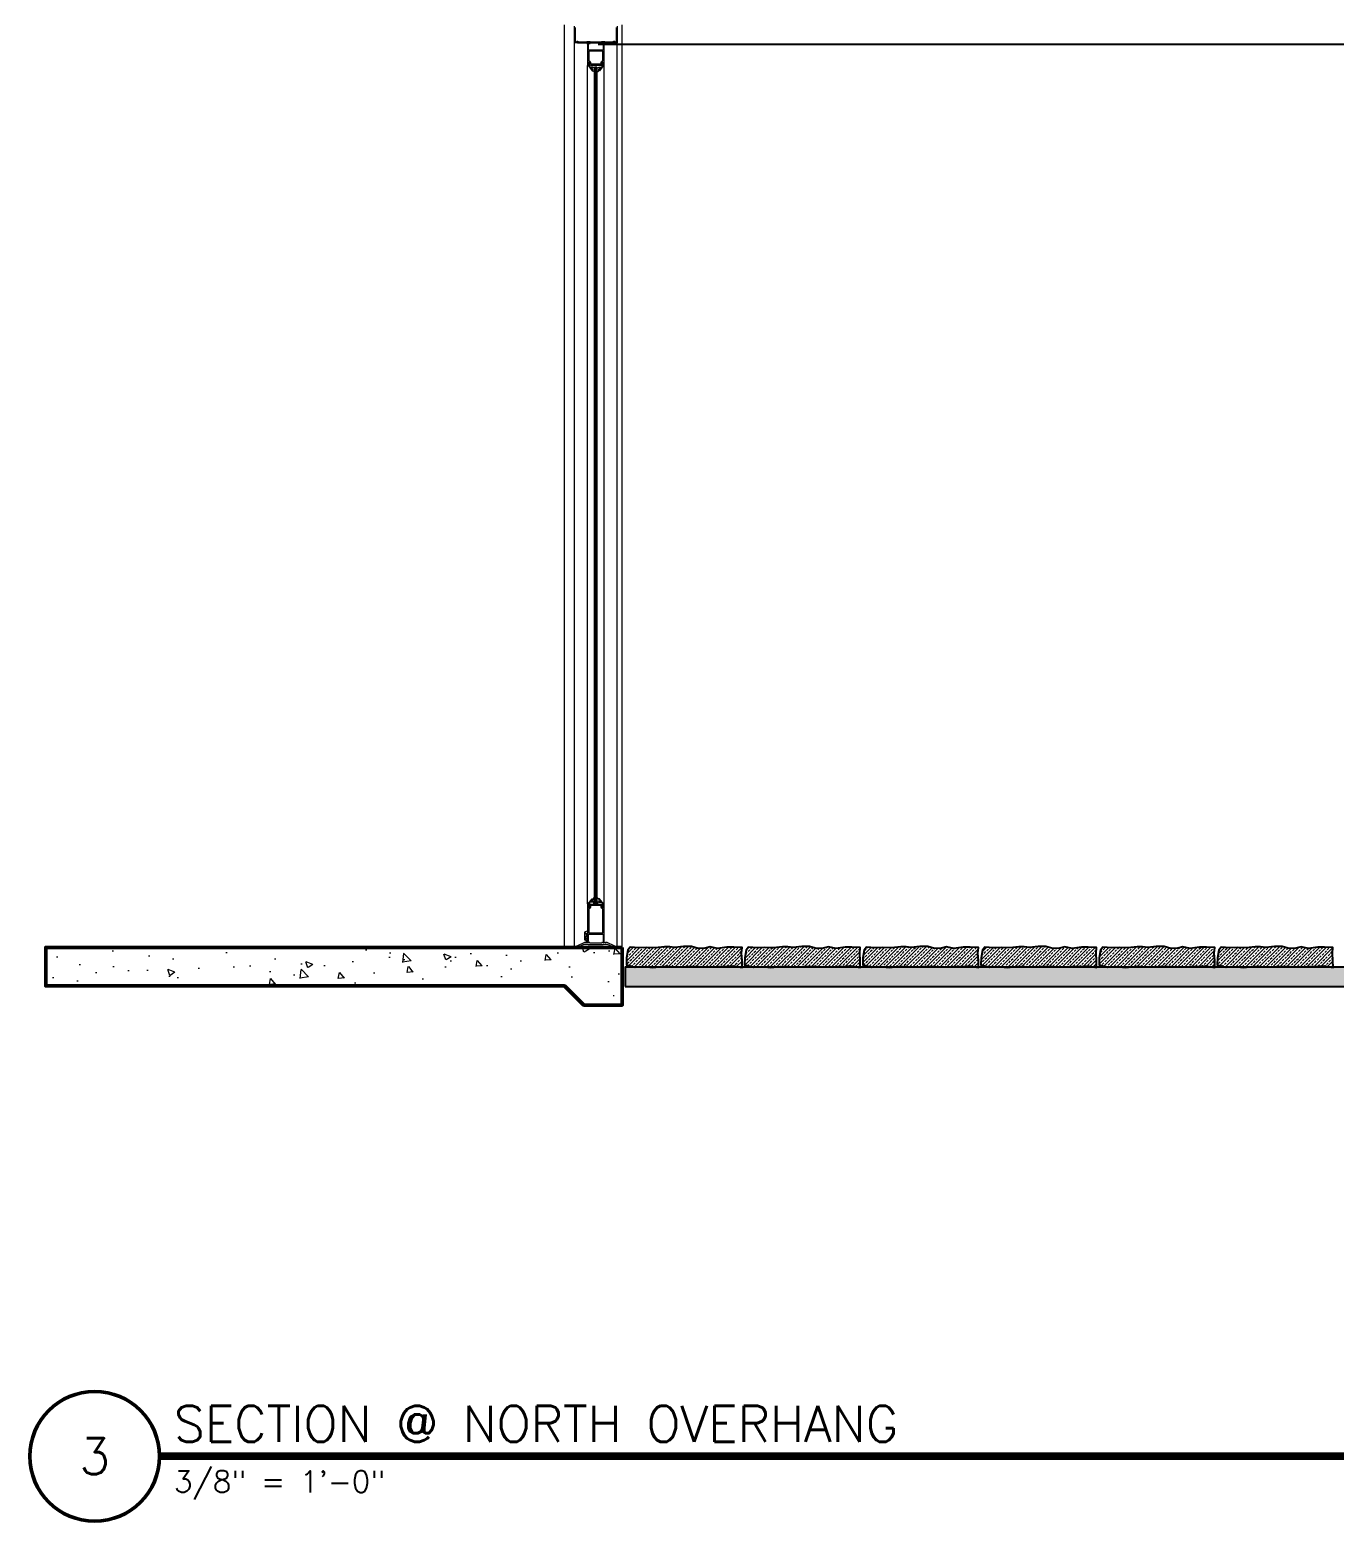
# Model space of a CAD drawing. Header units: inches. Extents: x 3850 to 5846, y -3 to 909.
# Drawn here: x 5573.3 to 5709, y -2.7 to 152.5 of the extents above; entities that cross this region are included whole.
import ezdxf
from ezdxf.enums import TextEntityAlignment as Align

# ---------------------------------------------------------------- set-up
doc = ezdxf.new("R2010")
doc.units = ezdxf.units.IN
doc.header["$LTSCALE"] = 0.5
doc.header["$MEASUREMENT"] = 0
doc.layers.get('0').update_dxf_attribs({"lineweight": 18})
doc.layers.get('Defpoints').update_dxf_attribs({"color": 140, "lineweight": 18})
for name, color, linetype, lineweight in [('A-Anno-Dims', 211, 'Continuous', 18), ('A-Detl-Fine', 90, 'Continuous', 18), ('A-Detl-Medm', 31, 'Continuous', 25), ('A-Detl-Patt', 190, 'Continuous', 18), ('A-Detl-Thin', 150, 'Continuous', 18), ('A-Detl-Wide', 213, 'Continuous', 50), ('G-Anno-Ttlb', 213, 'Continuous', 50)]:
    doc.layers.add(name, color=color, linetype=linetype, lineweight=lineweight)
doc.styles.add('Arch-Dim', font='romans.shx', dxfattribs={"width": 0.75})
doc.styles.add('RomanS', font='romans.shx')
doc.dimstyles.new('Aec-Arch-I-96', dxfattribs={"dimscale": 96, "dimtxt": 0.09375, "dimasz": 0.0625, "dimexe": 0.0625, "dimexo": 0.0625, "dimgap": 0.03125, "dimtad": 1, "dimdec": 4, "dimzin": 3, "dimdsep": 46, "dimlunit": 4, "dimtxsty": 'Arch-Dim', "dimblk": 'ARCHTICK', "dimcen": 0.09375, "dimazin": 2, "dimtfac": 0.75, "dimtdec": 4, "dimtix": 1, "dimtmove": 2, "dimatfit": 2, "dimfxl": 1, "dimtolj": 1, "dimtzin": 0, "dimarcsym": 0})

# ---------------------------------------------------------------- blocks, each defined once
blk = doc.blocks.new('*U69')
at = {"layer": 'A-Detl-Patt'}
h = blk.add_hatch(dxfattribs=at)
h.set_pattern_fill('CONCRETE_C', color=256, style=0)
h.set_pattern_definition([(50, (0, 0), (7.1726, -0.6275), [0.75, -8.25]), (355, (0, 0), (-1.3875, 7.5219), [0.6, -6.6]), (100.451, (0.598, -0.052), (5.7851, 6.8944), [0.6374, -7.0114]), (46.184, (0, 2), (10.6724, -1.6552), [1.125, -12.375]), (96.636, (0.889, 1.862), (9.3466, 9.7412), [0.9561, -10.5171]), (351.184, (0, 2), (9.3466, 9.7412), [0.9, -9.9]), (21, (1, 1.5), (5.96907, -4.0262), [0.75, -8.25]), (326, (1, 1.5), (2.43315, 7.2515), [0.6, -6.6]), (71.451, (1.4974, 1.1645), (8.4022, 3.2253), [0.6374, -7.0114]), (37.5, (0, 0), (0.1216, 3.32894), [0, -6.52, 0, -6.7, 0, -6.625]), (7.5, (0, 0), (2.6307, 3.94412), [0, -3.82, 0, -6.37, 0, -2.525]), (327.5, (-2.23, 0), (5.33822, -0.22555), [0, -2.5, 0, -7.8, 0, -10.35]), (317.5, (-3.23, 0), (5.83186, 1.00105), [0, -3.25, 0, -5.18, 0, -7.35])])
h.paths.add_polyline_path([(0, 0), (0, -6), (4, -6), (6, -4), (60, -4), (60, 0)])
at = {"layer": 'A-Detl-Wide'}
blk.add_lwpolyline([(0, 0), (0, -6), (4, -6), (6, -4), (60, -4), (60, 0)], close=True, dxfattribs=at)
blk = doc.blocks.new('*U70')
at = {"layer": 'A-Detl-Patt'}
h = blk.add_hatch(dxfattribs=at)
h.set_pattern_fill('ANSI33', color=256, scale=2, style=0)
h.paths.add_polyline_path([(0.85, -0.06), (1.71, 0.04), (2.68, -0.07), (3.59, 0.01), (4.49, 0.01), (5.45, -0.02), (6.07, 0.04), (6.74, 0.02), (7.26, 0.07), (7.81, -0.02), (8.78, -0.01), (9.39, 0.02), (10.07, 0.02), (11.01, 0.1), (11.98, -0.08), (11.97, 0.65), (11.92, 1.42), (11.97, 2), (11.11, 2.04), (10.39, 2.02), (9.42, 1.91), (8.66, 2.07), (8.12, 1.93), (7.41, 1.91), (6.7, 2.1), (5.88, 2.1), (4.99, 1.99), (4.45, 2.07), (3.89, 2.06), (2.93, 1.98), (2.03, 2), (1.23, 1.98), (0.33, 2.04), (0.09, 1.71), (-0.05, 0.92), (-0.07, 0.18)])
at = {"color": 0, "linetype": 'ByBlock'}
blk.add_lwpolyline([(0.85, -0.06), (1.71, 0.04), (2.68, -0.07), (3.59, 0.01), (4.49, 0.01), (5.45, -0.02), (6.07, 0.04), (6.74, 0.02), (7.26, 0.07), (7.81, -0.02), (8.78, -0.01), (9.39, 0.02), (10.07, 0.02), (11.01, 0.1), (11.98, -0.08), (11.97, 0.65), (11.92, 1.42), (11.97, 2), (11.11, 2.04), (10.39, 2.02), (9.42, 1.91), (8.66, 2.07), (8.12, 1.93), (7.41, 1.91), (6.7, 2.1), (5.88, 2.1), (4.99, 1.99), (4.45, 2.07), (3.89, 2.06), (2.93, 1.98), (2.03, 2), (1.23, 1.98), (0.33, 2.04), (0.09, 1.71), (-0.05, 0.92), (-0.07, 0.18)], close=True, dxfattribs=at)
blk = doc.blocks.new('_ArchTick')
at = {"color": 0, "linetype": 'ByBlock', "const_width": 0.15}
blk.add_lwpolyline([(-0.5, -0.5), (0.5, 0.5)], dxfattribs=at)
blk = doc.blocks.new('*D236')
at = {"layer": 'A-Anno-Dims', "color": 0, "lineweight": -2, "transparency": 16777216}
for p, q in [((5636.92, 249), (5796.92, 249)), ((5794.92, 57), (5794.92, 249)), ((5748.92, 57), (5796.92, 57))]:
    blk.add_line(p, q, dxfattribs=at)
at = {"layer": 'Defpoints', "color": 0, "transparency": 16777216}
for p in [(5634.92, 249), (5794.92, 249), (5746.92, 57)]:
    blk.add_point(p, dxfattribs=at)
at = {"layer": 'A-Anno-Dims', "color": 0, "lineweight": -2, "transparency": 16777216, "xscale": 2, "yscale": 2, "zscale": 2}
for p, rotation in [((5794.92, 249), 90), ((5794.92, 57), 270)]:
    blk.add_blockref('_ArchTick', p, dxfattribs=dict(at, rotation=rotation))
at = {"layer": 'A-Anno-Dims', "color": 0, "transparency": 16777216, "insert": (5792.13, 153), "char_height": 3, "attachment_point": 5, "rotation": 90, "style": 'Arch-Dim'}
blk.add_mtext('\\A1;16\'-0"', dxfattribs=at)
blk = doc.blocks.new('*D270')
at = {"layer": 'A-Detl-Wide', "color": 0, "lineweight": -2, "transparency": 16777216}
for p, q in [((5782.92, 155.5), (5782.92, 157.5)), ((5632.92, 155.5), (5784.92, 155.5)), ((5782.92, 155.5), (5782.92, 151)), ((5632.4, 151), (5784.92, 151)), ((5782.92, 151), (5782.92, 149))]:
    blk.add_line(p, q, dxfattribs=at)
at = {"layer": 'Defpoints', "color": 0, "transparency": 16777216}
for p in [(5630.92, 155.5), (5630.4, 151), (5782.92, 151)]:
    blk.add_point(p, dxfattribs=at)
at = {"layer": 'A-Detl-Wide', "color": 0, "lineweight": -2, "transparency": 16777216, "xscale": 2, "yscale": 2, "zscale": 2}
for p, rotation in [((5782.92, 155.5), 270), ((5782.92, 151), 90)]:
    blk.add_blockref('_ArchTick', p, dxfattribs=dict(at, rotation=rotation))
at = {"layer": 'A-Detl-Wide', "color": 0, "transparency": 16777216, "insert": (5779.3, 153.25), "char_height": 3, "attachment_point": 5, "rotation": 90, "style": 'Arch-Dim'}
blk.add_mtext('\\A1;4{\\H0.750000x;\\S1/2;}"', dxfattribs=at)
blk = doc.blocks.new('*D271')
at = {"layer": 'A-Detl-Wide', "color": 0, "lineweight": -2, "transparency": 16777216}
for p, q in [((5632.4, 151), (5784.92, 151)), ((5782.92, 151), (5782.92, 57)), ((5772.92, 57), (5784.92, 57))]:
    blk.add_line(p, q, dxfattribs=at)
at = {"layer": 'Defpoints', "color": 0, "transparency": 16777216}
for p in [(5630.4, 151), (5770.92, 57), (5782.92, 57)]:
    blk.add_point(p, dxfattribs=at)
at = {"layer": 'A-Detl-Wide', "color": 0, "lineweight": -2, "transparency": 16777216, "xscale": 2, "yscale": 2, "zscale": 2}
for p, rotation in [((5782.92, 151), 90), ((5782.92, 57), 270)]:
    blk.add_blockref('_ArchTick', p, dxfattribs=dict(at, rotation=rotation))
at = {"layer": 'A-Detl-Wide', "color": 0, "transparency": 16777216, "insert": (5780.13, 104), "char_height": 3, "attachment_point": 5, "rotation": 90, "style": 'Arch-Dim'}
blk.add_mtext('\\A1;7\'-10"', dxfattribs=at)
blk = doc.blocks.new('Anno_Title_A1')
at = {"color": 0, "linetype": 'ByBlock', "lineweight": -2}
blk.add_circle((0, 0), 2.25, dxfattribs=at)
blk.add_circle((0, 0), 2.25, dxfattribs=at)
at = {"color": 0, "linetype": 'ByBlock', "lineweight": -2, "style": 'RomanS'}
blk.add_attdef('NUMBER', text='', height=1.25, dxfattribs=at).set_placement((0, 0), align=Align.MIDDLE)
blk = doc.blocks.new('Anno_Title_T1')
at = {"color": 0, "linetype": 'ByBlock', "lineweight": -2, "style": 'RomanS'}
blk.add_attdef('TITLE', (2.75, 0.5), '', height=1.25, dxfattribs=at)
blk.add_attdef('SCALE', text='', height=0.75, dxfattribs=at).set_placement((2.75, -0.5), align=Align.TOP_LEFT)

msp = doc.modelspace()

# ---------------------------------------------------------------- hatches: boundary and pattern name
at = {"layer": 'A-Detl-Patt'}
h = msp.add_hatch(dxfattribs=at)
h.set_pattern_fill('GENERAL_STIPPLE', color=256, style=0)
h.set_pattern_definition([(0, (5635.2685, 54.9645), (0, 1), [0, -1]), (0, (5635.5885, 54.9845), (0, 1), [0, -1]), (0, (5635.4085, 55.2045), (0, 1), [0, -1]), (0, (5635.6285, 55.3645), (0, 1), [0, -1]), (0, (5635.3685, 55.4245), (0, 1), [0, -1]), (0, (5635.4485, 55.6645), (0, 1), [0, -1]), (0, (5635.3085, 55.8445), (0, 1), [0, -1]), (0, (5635.6285, 55.8245), (0, 1), [0, -1]), (0, (5635.8685, 55.8645), (0, 1), [0, -1]), (0, (5635.9885, 55.6245), (0, 1), [0, -1]), (0, (5636.1885, 55.6045), (0, 1), [0, -1]), (0, (5636.1885, 55.2445), (0, 1), [0, -1]), (0, (5636.0085, 55.1245), (0, 1), [0, -1]), (0, (5635.7285, 55.1845), (0, 1), [0, -1]), (0, (5635.9085, 55.3645), (0, 1), [0, -1]), (0, (5635.7285, 55.5445), (0, 1), [0, -1]), (0, (5636.1485, 54.9845), (0, 1), [0, -1])])
h.paths.add_polyline_path([(5635.22852, 52.94455), (5770.38903, 52.94455), (5770.38903, 54.94455), (5635.22852, 54.94455)])

# ---------------------------------------------------------------- linework, layer by layer
at = {"layer": 'A-Detl-Fine'}
for p, q in [((5631.27967, 151.19498), (5631.54967, 151.19498)), ((5631.27967, 151.15998), (5631.27967, 151.19498)), ((5631.27967, 151.15998), (5631.54967, 151.15998)), ((5631.30623, 151.00718), (5631.31304, 151.10462)), ((5631.31578, 151.14382), (5631.31691, 151.15998)), ((5631.33335, 151.00718), (5631.34136, 151.15998)), ((5631.36042, 151.00718), (5631.36576, 151.15998)), ((5631.38764, 151.00718), (5631.39031, 151.15998)), ((5631.41467, 151.00718), (5631.41467, 151.15998)), ((5631.43902, 151.15998), (5631.44169, 151.00718)), ((5631.46339, 151.15998), (5631.46873, 151.00718)), ((5631.48779, 151.15998), (5631.4958, 151.00718)), ((5631.51224, 151.15998), (5631.51338, 151.14368)), ((5631.5161, 151.10473), (5631.52292, 151.00718)), ((5631.54967, 151.15998), (5631.54967, 151.19498)), ((5632.79067, 151.19498), (5633.06067, 151.19498)), ((5632.79067, 151.15998), (5632.79067, 151.19498)), ((5632.79067, 151.15998), (5633.06067, 151.15998)), ((5632.81723, 151.00718), (5632.82404, 151.10462)), ((5632.82678, 151.14382), (5632.82791, 151.15998)), ((5632.84435, 151.00718), (5632.85236, 151.15998)), ((5632.87142, 151.00718), (5632.87676, 151.15998)), ((5632.89864, 151.00718), (5632.90131, 151.15998)), ((5632.92567, 151.00718), (5632.92567, 151.15998)), ((5632.95002, 151.15998), (5632.95269, 151.00718)), ((5632.97439, 151.15998), (5632.97973, 151.00718)), ((5632.99879, 151.15998), (5633.0068, 151.00718)), ((5633.02324, 151.15998), (5633.02438, 151.14368)), ((5633.0271, 151.10473), (5633.03392, 151.00718)), ((5633.06067, 151.15998), (5633.06067, 151.19498)), ((5631.30817, 61.54203), (5631.30817, 148.76353)), ((5633.03217, 61.54352), (5633.03217, 148.76353)), ((5631.98267, 61.72952), (5632.35767, 61.72952)), ((5631.98267, 61.47952), (5631.98267, 61.72952)), ((5632.35479, 61.72682), (5631.98506, 61.48507)), ((5631.98743, 61.72682), (5632.35479, 61.48507)), ((5632.35767, 61.72952), (5632.35767, 61.47952))]:
    msp.add_line(p, q, dxfattribs=at)
at = {"layer": 'A-Detl-Fine', "linetype": 'Continuous'}
for p, q in [((5631.85735, 148.23408), (5631.93508, 148.19747)), ((5631.85735, 148.23408), (5631.93508, 148.19747)), ((5631.95611, 148.56009), (5631.85767, 148.56009)), ((5631.93508, 148.19747), (5631.99983, 148.14072)), ((5631.93508, 148.19747), (5632.04517, 148.10098)), ((5631.95611, 148.56009), (5632.001, 148.54791)), ((5631.95611, 148.56009), (5632.001, 148.54791)), ((5632.001, 148.54791), (5632.03298, 148.51593)), ((5632.001, 148.54791), (5632.03298, 148.51593)), ((5632.03298, 148.51593), (5632.04516, 148.47105)), ((5632.03298, 148.51593), (5632.04516, 148.47105)), ((5632.29517, 148.47105), (5632.30736, 148.51593)), ((5632.29517, 148.47105), (5632.30736, 148.51593)), ((5632.29517, 148.09985), (5632.40556, 148.19747)), ((5632.30736, 148.51593), (5632.33933, 148.54791)), ((5632.30736, 148.51593), (5632.33933, 148.54791)), ((5632.33933, 148.54791), (5632.38422, 148.56009)), ((5632.33933, 148.54791), (5632.38422, 148.56009)), ((5632.34139, 148.14072), (5632.40556, 148.19747)), ((5632.38422, 148.56009), (5632.48267, 148.56009)), ((5632.40556, 148.19747), (5632.48298, 148.23408)), ((5632.40556, 148.19747), (5632.48298, 148.23408))]:
    msp.add_line(p, q, dxfattribs=at)
at = {"layer": 'A-Detl-Fine'}
for points in [[(5632.04517, 61.83682, -0.414213716), (5631.95612, 61.74777), (5631.85767, 61.74777)], [(5632.29517, 61.83682, 0.414213716), (5632.38422, 61.74777), (5632.48267, 61.74777)]]:
    msp.add_lwpolyline(points, format="xyb", dxfattribs=at)
msp.add_lwpolyline([(5631.12371, 57.77552), (5631.04371, 57.77552), (5631.04371, 58.09552), (5631.09271, 58.09552), (5631.09271, 58.05052), (5631.15771, 58.05052), (5631.15771, 58.09752), (5631.20771, 58.15852), (5631.20771, 58.38952), (5631.15771, 58.45052), (5631.15771, 58.49752), (5631.09271, 58.49752), (5631.09271, 58.45252), (5631.04371, 58.45252), (5631.04371, 58.61252), (5631.04671, 58.63252), (5631.05671, 58.64952), (5631.07071, 58.66352), (5631.08971, 58.67252), (5631.29371, 58.72752), (5631.29371, 57.77552), (5631.21371, 57.77552), (5631.29471, 57.56652), (5631.29671, 57.55552), (5631.28971, 57.53652), (5631.27471, 57.52752), (5631.25671, 57.52852), (5631.24271, 57.54252), (5631.12371, 57.77552), (5631.12371, 57.79752), (5631.10371, 57.79752), (5631.10371, 57.93252), (5631.23371, 57.93252), (5631.23371, 57.79752), (5631.21371, 57.79752), (5631.21371, 57.77552)], dxfattribs=at)
msp.add_lwpolyline([(5631.04371, 58.09852), (5631.04371, 58.44952), (5631.09671, 58.44952), (5631.09671, 58.49552), (5631.15271, 58.49552), (5631.15271, 58.05252), (5631.09671, 58.05252), (5631.09671, 58.09852)], close=True, dxfattribs=at)
for centre, start, end in [((5631.76673, 62.36474), 287.3296553, 335.8014888), ((5632.5736, 62.36474), 204.1985112, 252.6703447)]:
    msp.add_arc(centre, 0.30526, start, end, dxfattribs=at)
at = {"layer": 'A-Detl-Medm', "linetype": 'Continuous'}
for p, q in [((5632.04517, 148.57603), (5632.04517, 61.72952)), ((5632.29517, 148.57603), (5632.04517, 148.57603)), ((5632.29517, 61.72952), (5632.29517, 148.57603))]:
    msp.add_line(p, q, dxfattribs=at)
at = {"layer": 'A-Detl-Medm'}
msp.add_lwpolyline([(5635.22852, 52.94455), (5770.38903, 52.94455), (5770.38903, 54.94455), (5635.22852, 54.94455)], close=True, dxfattribs=at)
at = {"layer": 'A-Detl-Thin'}
for p, q in [((5628.91985, 56.99998), (5628.91982, 152.99952)), ((5634.91991, 56.99998), (5634.9199, 152.99952)), ((5629.94417, 56.99998), (5629.94417, 151.12498)), ((5631.30817, 151.01353), (5631.30817, 148.76353)), ((5631.42017, 151.01353), (5631.30817, 151.01353)), ((5631.42017, 150.38853), (5631.42017, 151.01353)), ((5632.92017, 151.01353), (5632.92017, 150.38853)), ((5633.03217, 151.01353), (5632.92017, 151.01353)), ((5633.03217, 148.76353), (5633.03217, 151.01353)), ((5634.39617, 56.99998), (5634.39617, 151.12498)), ((5631.38817, 148.81353), (5631.40441, 149.13753)), ((5631.40441, 149.13753), (5631.49817, 149.13753)), ((5632.92017, 150.38853), (5631.42017, 150.38853)), ((5631.49817, 149.13753), (5631.49817, 148.95103)), ((5632.84217, 148.95103), (5632.84217, 149.13753)), ((5632.84217, 149.13753), (5632.93591, 149.13753)), ((5632.93591, 149.13753), (5632.95217, 148.81353)), ((5631.30817, 148.76353), (5631.42017, 148.76353)), ((5631.42017, 148.81353), (5631.38817, 148.81353)), ((5631.42017, 148.76353), (5631.42017, 148.81353)), ((5631.51523, 148.88791), (5631.49817, 148.95101)), ((5631.5601, 148.84306), (5631.51523, 148.88791)), ((5631.62321, 148.82604), (5631.5601, 148.84306)), ((5631.62317, 148.82603), (5632.71717, 148.82603)), ((5632.78029, 148.84309), (5632.71721, 148.82604)), ((5632.82513, 148.88795), (5632.78029, 148.84309)), ((5632.84216, 148.95103), (5632.82513, 148.88795)), ((5632.92017, 148.81353), (5632.92017, 148.76353)), ((5632.95217, 148.81353), (5632.92017, 148.81353)), ((5632.92017, 148.76353), (5633.03217, 148.76353))]:
    msp.add_line(p, q, dxfattribs=at)
for points in [[(5630.02417, 152.74998), (5630.02417, 151.20498), (5630.15358, 151.20498), (5630.18932, 151.30298), (5630.31135, 151.30298), (5630.31135, 151.26698), (5630.26185, 151.26698), (5630.23261, 151.18682), (5630.27217, 151.17239), (5630.27217, 151.14098, -0.414213562), (5630.25617, 151.12498), (5629.94417, 151.12498), (5629.94417, 152.87498)], [(5634.39617, 152.87498), (5634.39617, 151.12498), (5634.08417, 151.12498, -0.414213562), (5634.06817, 151.14098), (5634.06817, 151.17239), (5634.10773, 151.18682), (5634.07849, 151.26698), (5634.02899, 151.26698), (5634.02899, 151.30298), (5634.15101, 151.30298), (5634.18676, 151.20498), (5634.31617, 151.20498), (5634.31617, 152.74998)], [(5632.84216, 61.35452, 0.379344775), (5632.71717, 61.47952), (5631.62315, 61.47951, 0.412546738), (5631.49817, 61.35452), (5631.49817, 61.16802), (5631.40441, 61.16802), (5631.38817, 61.49202), (5631.42017, 61.49202), (5631.42017, 61.54202), (5631.30817, 61.54202), (5631.30817, 57.66702), (5631.42017, 57.66702), (5631.42017, 58.38577), (5632.92017, 58.38577), (5632.92017, 57.66702), (5633.03217, 57.66702), (5633.03217, 61.54202), (5632.92017, 61.54202), (5632.92017, 61.49202), (5632.95217, 61.49202), (5632.93591, 61.16802), (5632.84217, 61.16802), (5632.84217, 61.35452)]]:
    msp.add_lwpolyline(points, format="xyb", dxfattribs=at)
for points in [[(5634.10767, 151.18698), (5634.10767, 151.18698), (5634.10767, 151.18698), (5634.07236, 151.24813, 0.767326988), (5634.02067, 151.23428), (5634.02067, 151.20498), (5633.12241, 151.20498, 0.298216627), (5633.05367, 151.24998), (5632.79767, 151.24998, 0.298216627), (5632.72893, 151.20498), (5631.61141, 151.20498, 0.298216627), (5631.54267, 151.24998), (5631.28667, 151.24998, 0.298216627), (5631.21793, 151.20498), (5630.31967, 151.20498), (5630.31967, 151.23428, 0.767326988), (5630.26797, 151.24813), (5630.23267, 151.18698), (5630.23267, 151.18698), (5630.27267, 151.17239), (5630.27267, 151.12498), (5631.30967, 151.12498, 1), (5631.30967, 151.15498), (5631.28667, 151.15498, -1), (5631.28667, 151.19498), (5631.54267, 151.19498, -1), (5631.54267, 151.15498), (5631.51967, 151.15498, 1), (5631.51967, 151.12498), (5632.82067, 151.12498, 1), (5632.82067, 151.15498), (5632.79767, 151.15498, -1), (5632.79767, 151.19498), (5633.05367, 151.19498, -1), (5633.05367, 151.15498), (5633.03067, 151.15498, 1), (5633.03067, 151.12498), (5634.06767, 151.12498), (5634.06767, 151.17239)], [(5631.39954, 57.51133, -1), (5631.33554, 57.51133), (5631.18154, 57.51133, -1), (5631.11754, 57.51133), (5630.98066, 57.51133), (5630.17903, 57.14245, 0.292847093), (5630.16041, 57.11338), (5630.16041, 57.01133), (5630.44241, 57.01133), (5630.44241, 57.0716, -0.292847093), (5630.47849, 57.12792), (5630.96833, 57.35333), (5631.37941, 57.35333), (5631.37941, 57.32333), (5632.94041, 57.32333), (5632.94041, 57.35333), (5633.35248, 57.35333), (5633.84232, 57.12792, -0.292847093), (5633.87841, 57.0716), (5633.87841, 57.01133), (5634.16041, 57.01133), (5634.16041, 57.11338, 0.292847093), (5634.14178, 57.14245), (5633.34015, 57.51133), (5633.20328, 57.51133, -1), (5633.13928, 57.51133), (5632.98528, 57.51133, -1), (5632.92128, 57.51133), (5632.78541, 57.51133), (5632.78541, 57.46133), (5631.53541, 57.46133), (5631.53541, 57.51133)]]:
    msp.add_lwpolyline(points, format="xyb", close=True, dxfattribs=at)
for points in [[(5631.36004, 148.76353), (5631.79967, 148.23353), (5631.85767, 148.23353), (5631.85767, 148.40253), (5631.81767, 148.40253), (5631.81767, 148.33027), (5631.79421, 148.33027), (5631.65769, 148.49296), (5631.68221, 148.54553), (5631.81767, 148.54553), (5631.81767, 148.48653), (5631.85767, 148.48653), (5631.85767, 148.60453), (5631.56407, 148.60453), (5631.49817, 148.68307), (5631.49817, 149.11953), (5631.44617, 149.11953), (5631.39717, 148.84753), (5631.39717, 148.82753), (5631.42017, 148.82753), (5631.42017, 148.76353)], [(5631.43317, 150.26353), (5631.43317, 149.26253), (5631.48217, 149.26253), (5631.48217, 149.26252), (5631.54526, 149.24548), (5631.59012, 149.20063), (5631.60716, 149.13753), (5631.60717, 149.13753), (5631.60717, 148.95103), (5632.73317, 148.95103), (5632.73317, 149.13753), (5632.73317, 149.13749), (5632.75019, 149.2006), (5632.79504, 149.24547), (5632.85815, 149.26252), (5632.85817, 149.26253), (5632.90717, 149.26253), (5632.90717, 150.26353), (5632.48267, 150.26353)], [(5632.98029, 148.76353), (5632.54067, 148.23353), (5632.48267, 148.23353), (5632.48267, 148.40253), (5632.52267, 148.40253), (5632.52267, 148.33027), (5632.54613, 148.33027), (5632.68264, 148.49296), (5632.65813, 148.54553), (5632.52267, 148.54553), (5632.52267, 148.48653), (5632.48267, 148.48653), (5632.48267, 148.60453), (5632.77626, 148.60453), (5632.84217, 148.68307), (5632.84217, 149.11953), (5632.89417, 149.11953), (5632.94317, 148.84753), (5632.94317, 148.82753), (5632.92017, 148.82753), (5632.92017, 148.76353)], [(5631.36005, 61.54434), (5631.79967, 62.07434), (5631.85767, 62.07434), (5631.85767, 61.90534), (5631.81767, 61.90534), (5631.81767, 61.9776), (5631.79421, 61.9776), (5631.65769, 61.8149), (5631.68221, 61.76234), (5631.81767, 61.76234), (5631.81767, 61.82134), (5631.85767, 61.82134), (5631.85767, 61.70334), (5631.56407, 61.70334), (5631.49817, 61.62479), (5631.49817, 61.18834), (5631.44617, 61.18834), (5631.39717, 61.46034), (5631.39717, 61.48034), (5631.42017, 61.48034), (5631.42017, 61.54434)], [(5632.98029, 61.54434), (5632.54067, 62.07434), (5632.48267, 62.07434), (5632.48267, 61.90534), (5632.52267, 61.90534), (5632.52267, 61.9776), (5632.54613, 61.9776), (5632.68264, 61.8149), (5632.65813, 61.76234), (5632.52267, 61.76234), (5632.52267, 61.82134), (5632.48267, 61.82134), (5632.48267, 61.70334), (5632.77626, 61.70334), (5632.84217, 61.62479), (5632.84217, 61.18834), (5632.89417, 61.18834), (5632.94317, 61.46034), (5632.94317, 61.48034), (5632.92017, 61.48034), (5632.92017, 61.54434)], [(5632.73317, 61.168), (5632.73317, 61.16802), (5632.73317, 61.35452), (5631.60717, 61.35452), (5631.60717, 61.16802), (5631.60716, 61.16802), (5631.59013, 61.10493), (5631.54529, 61.06008), (5631.48221, 61.04303), (5631.48217, 61.04302), (5631.43317, 61.04302), (5631.43317, 58.51077), (5632.90717, 58.51077), (5632.90717, 61.04302), (5632.85817, 61.04302), (5632.85821, 61.04303), (5632.7951, 61.06005), (5632.75023, 61.10489)]]:
    msp.add_lwpolyline(points, close=True, dxfattribs=at)
at = {"layer": 'G-Anno-Ttlb'}
msp.add_lwpolyline([(5586.76336, 4.055, 0.8, 0.8, 0), (5838.83584, 4.055, 0.8, 0.8, 0)], format="xyseb", dxfattribs=at)

# ---------------------------------------------------------------- block references
at = {"layer": 'A-Detl-Medm'}
for p in [(5635.41991, 54.99998), (5647.71969, 54.99998), (5660.01947, 54.99998), (5672.31925, 54.99998), (5684.61903, 54.99998), (5696.9188, 54.99998)]:
    msp.add_blockref('*U70', p, dxfattribs=at)
at = {"layer": 'A-Detl-Wide', "xscale": -1}
msp.add_blockref('*U69', (5634.91991, 56.99998), dxfattribs=at)
at = {"layer": 'G-Anno-Ttlb'}
ref = msp.add_blockref('Anno_Title_A1', (5580.01336, 4.055), dxfattribs=dict(at, xscale=3, yscale=3, zscale=3))
ref.add_attrib('NUMBER', '3', dxfattribs={"layer": '0', "color": 0, "linetype": 'ByBlock', "lineweight": -2, "height": 3.75, "style": 'Arch-Dim'}).set_placement((5580.01336, 4.055), align=Align.MIDDLE)
ref = msp.add_blockref('Anno_Title_T1', (5580.01336, 4.055), dxfattribs=dict(at, xscale=3, yscale=3, zscale=3))
ref.add_attrib('SCALE', '3/8" = 1\'-0"', dxfattribs={"layer": '0', "color": 0, "linetype": 'ByBlock', "lineweight": -2, "height": 2.25, "style": 'Arch-Dim'}).set_placement((5588.26336, 2.555), align=Align.TOP_LEFT)
ref.add_attrib('TITLE', 'SECTION @ NORTH OVERHANG', (5588.26336, 5.555), dxfattribs={"layer": '0', "color": 0, "linetype": 'ByBlock', "lineweight": -2, "height": 3.75, "style": 'Arch-Dim'})

# ---------------------------------------------------------------- dimensions: what is measured, and where the dimension line sits
at = {"layer": 'A-Anno-Dims'}
dim = msp.add_linear_dim(base=(5794.92031, 249.00228), p1=(5746.91997, 56.99998), p2=(5634.91997, 249.00228), angle=90, dimstyle='Aec-Arch-I-96', override={"dimscale": 32}, dxfattribs=at)
dim.commit()
dim.dimension.update_dxf_attribs({"geometry": '*D236', "text_midpoint": (5792.13459, 153.00113)})
at = {"layer": 'A-Detl-Wide'}
for base, p1, p2, picture, middle in [((5782.92008, 150.99998), (5630.92013, 155.49998), (5630.39613, 150.99998), '*D270', (5779.29508, 153.24998)), ((5782.92008, 57.00008), (5630.39613, 150.99998), (5770.91986, 57.00008), '*D271', (5780.13437, 104.00003))]:
    dim = msp.add_linear_dim(base=base, p1=p1, p2=p2, angle=90, dimstyle='Aec-Arch-I-96', override={"dimscale": 32}, dxfattribs=at)
    dim.commit()
    dim.dimension.update_dxf_attribs({"geometry": picture, "text_midpoint": middle})

doc.saveas('drawing.dxf')
